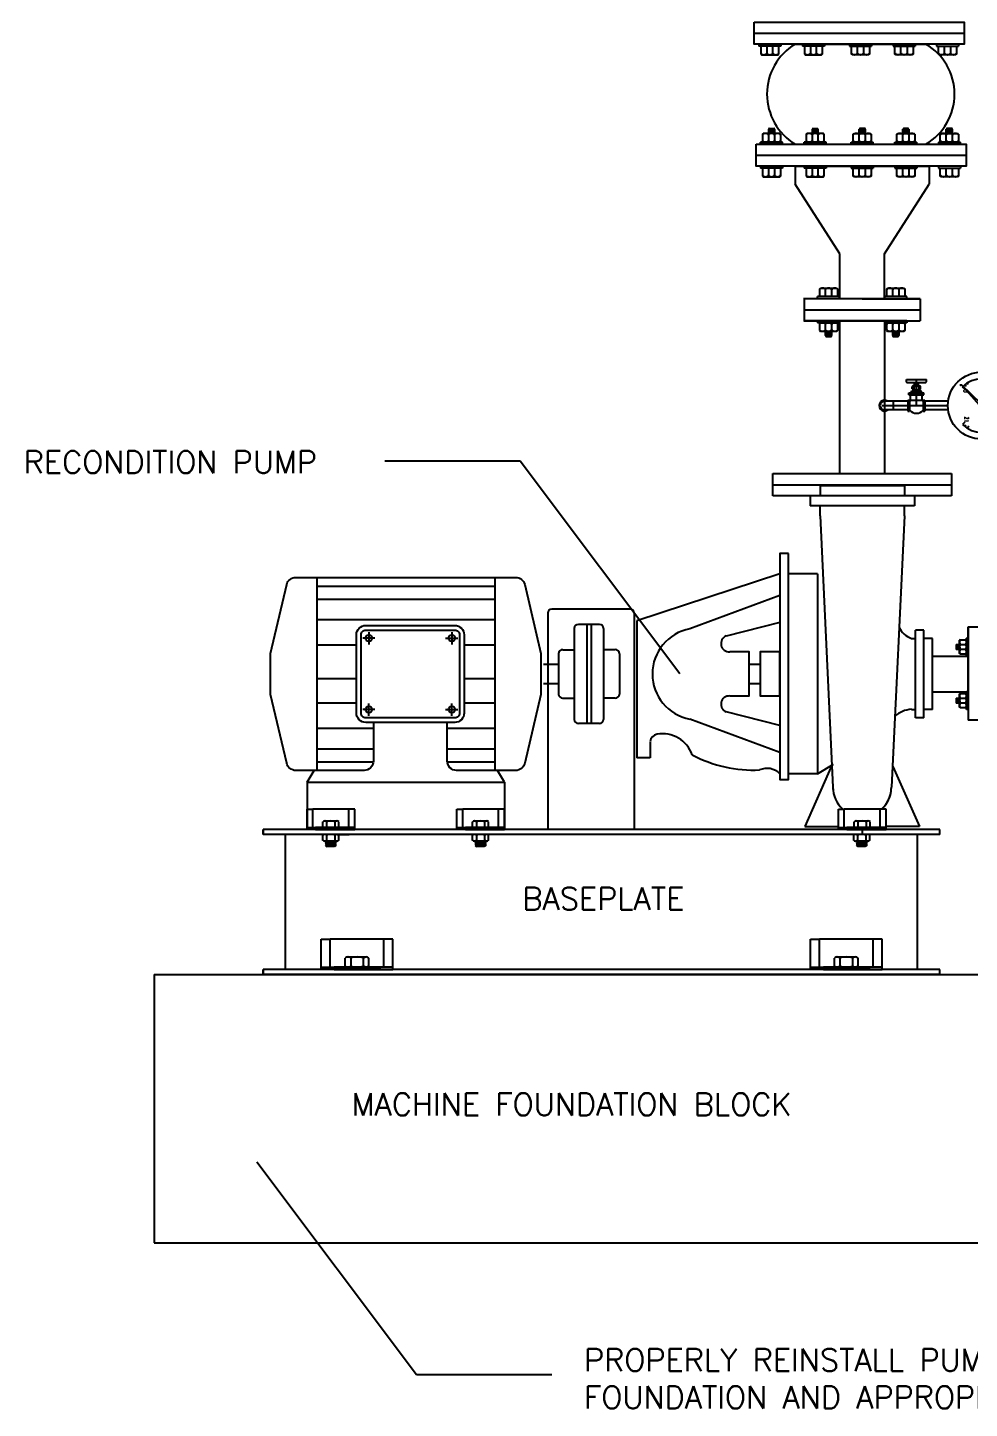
# Model space of a CAD drawing. Header units: inches. Extents: x 51172 to 63334, y -27893 to -10796.
# Drawn here: x 58318 to 59371, y -27863 to -26319 of the extents above; entities that cross this region are included whole.
import ezdxf
from ezdxf.enums import TextEntityAlignment as Align

# ---------------------------------------------------------------- set-up
doc = ezdxf.new("R2010")
doc.units = ezdxf.units.IN
doc.header["$MEASUREMENT"] = 0
doc.layers.add('M-HVAC-PIPE-TEXT', color=2, linetype='Continuous', lineweight=25)
doc.styles.add('RomanS', font='romans.shx', dxfattribs={"width": 0.8})
doc.styles.add('SIMS', font='simplex.shx')
doc.styles.get("Standard").update_dxf_attribs({"font": 'arial.ttf'})
doc.dimstyles.get("Standard").update_dxf_attribs({"dimtxt": 0.18, "dimasz": 0.18, "dimexe": 0.18, "dimexo": 0.0625, "dimgap": 0.09, "dimtad": 0, "dimtih": 1, "dimtoh": 1, "dimdec": 4, "dimzin": 0, "dimdsep": 46, "dimtxsty": 'Standard', "dimcen": 0.09, "dimadec": 0, "dimazin": 0, "dimtfac": 1, "dimtdec": 4, "dimtofl": 0, "dimtmove": 0, "dimatfit": 3, "dimfxl": 1, "dimtolj": 1, "dimtzin": 0, "dimarcsym": 0})

msp = doc.modelspace()

# ---------------------------------------------------------------- linework, layer by layer
at = {"color": 5, "linetype": 'Continuous'}
for p, q in [((59130.6, -26325.6), (59365.4, -26325.6)), ((59160.3, -26337.9), (59135.7, -26337.9)), ((59135.7, -26337.9), (59135.7, -26340.1)), ((59160.3, -26340.1), (59135.7, -26340.1)), ((59137.9, -26341), (59138.7, -26340.1)), ((59137.9, -26341), (59137.9, -26349)), ((59137.9, -26349), (59138.7, -26349.8)), ((59144.6, -26340.1), (59144.6, -26348.2)), ((59151.4, -26348.2), (59151.4, -26340.1)), ((59158.1, -26341), (59157.3, -26340.1)), ((59157.3, -26349.8), (59158.1, -26349)), ((59158.1, -26349), (59158.1, -26341)), ((59160.3, -26337.9), (59160.3, -26340.1)), ((59184.4, -26337.9), (59184.4, -26340.1)), ((59209, -26337.9), (59184.4, -26337.9)), ((59209, -26340.1), (59184.4, -26340.1)), ((59186.6, -26341), (59187.4, -26340.1)), ((59186.6, -26341), (59186.6, -26349)), ((59186.6, -26349), (59187.4, -26349.8)), ((59193.3, -26340.1), (59193.3, -26348.2)), ((59200, -26348.2), (59200, -26340.1)), ((59206.8, -26341), (59205.9, -26340.1)), ((59205.9, -26349.8), (59206.8, -26349)), ((59206.8, -26349), (59206.8, -26341)), ((59209, -26337.9), (59209, -26340.1)), ((59237, -26337.9), (59261.6, -26337.9)), ((59237, -26337.9), (59237, -26340.1)), ((59237, -26340.1), (59261.6, -26340.1)), ((59239.3, -26341), (59240.1, -26340.1)), ((59239.3, -26349), (59239.3, -26341)), ((59240.1, -26349.8), (59239.3, -26349)), ((59246, -26348.2), (59246, -26340.1)), ((59252.7, -26340.1), (59252.7, -26348.2)), ((59259.4, -26341), (59258.6, -26340.1)), ((59259.4, -26349), (59258.6, -26349.8)), ((59259.4, -26341), (59259.4, -26349)), ((59261.6, -26337.9), (59261.6, -26340.1)), ((59285.7, -26337.9), (59285.7, -26340.1)), ((59285.7, -26337.9), (59310.3, -26337.9)), ((59285.7, -26340.1), (59310.3, -26340.1)), ((59287.9, -26341), (59288.7, -26340.1)), ((59287.9, -26349), (59287.9, -26341)), ((59288.7, -26349.8), (59287.9, -26349)), ((59294.6, -26348.2), (59294.6, -26340.1)), ((59301.4, -26340.1), (59301.4, -26348.2)), ((59308.1, -26341), (59307.3, -26340.1)), ((59308.1, -26349), (59307.3, -26349.8)), ((59308.1, -26341), (59308.1, -26349)), ((59310.3, -26337.9), (59310.3, -26340.1)), ((59334.4, -26337.9), (59334.4, -26340.1)), ((59334.4, -26340.1), (59359, -26340.1)), ((59336.6, -26341), (59337.4, -26340.1)), ((59336.6, -26349), (59336.6, -26341)), ((59337.4, -26349.8), (59336.6, -26349)), ((59343.3, -26348.2), (59343.3, -26340.1)), ((59350, -26340.1), (59350, -26348.2)), ((59356.8, -26341), (59355.9, -26340.1)), ((59356.8, -26349), (59355.9, -26349.8)), ((59356.8, -26341), (59356.8, -26349)), ((59359, -26337.9), (59359, -26340.1)), ((59138.7, -26349.8), (59157.3, -26349.8)), ((59187.4, -26349.8), (59205.9, -26349.8)), ((59258.6, -26349.8), (59240.1, -26349.8)), ((59307.3, -26349.8), (59288.7, -26349.8)), ((59355.9, -26349.8), (59337.4, -26349.8)), ((59139.9, -26438.6), (59140.7, -26437.8)), ((59139.9, -26438.6), (59139.9, -26446.6)), ((59159.3, -26437.8), (59140.7, -26437.8)), ((59146.6, -26433), (59146.6, -26437.8)), ((59146.6, -26439.4), (59146.6, -26445.8)), ((59147.5, -26432.2), (59152.6, -26432.2)), ((59153.4, -26437.8), (59153.4, -26433)), ((59153.4, -26445.8), (59153.4, -26439.4)), ((59160.1, -26438.6), (59159.3, -26437.8)), ((59160.1, -26446.6), (59160.1, -26438.6)), ((59188.6, -26438.6), (59189.4, -26437.8)), ((59188.6, -26438.6), (59188.6, -26446.6)), ((59208, -26437.8), (59189.4, -26437.8)), ((59195.3, -26433), (59195.3, -26437.8)), ((59195.3, -26439.4), (59195.3, -26445.8)), ((59196.1, -26432.2), (59201.2, -26432.2)), ((59202, -26437.8), (59202, -26433)), ((59202, -26445.8), (59202, -26439.4)), ((59208.8, -26438.6), (59208, -26437.8)), ((59208.8, -26446.6), (59208.8, -26438.6)), ((59241.3, -26438.6), (59242.1, -26437.8)), ((59241.3, -26446.6), (59241.3, -26438.6)), ((59242.1, -26437.8), (59260.6, -26437.8)), ((59248, -26437.8), (59248, -26433)), ((59248, -26445.8), (59248, -26439.4)), ((59253.9, -26432.2), (59248.8, -26432.2)), ((59254.7, -26433), (59254.7, -26437.8)), ((59254.7, -26439.4), (59254.7, -26445.8)), ((59261.4, -26438.6), (59260.6, -26437.8)), ((59261.4, -26438.6), (59261.4, -26446.6)), ((59289.9, -26438.6), (59290.7, -26437.8)), ((59289.9, -26446.6), (59289.9, -26438.6)), ((59290.7, -26437.8), (59309.3, -26437.8)), ((59296.6, -26437.8), (59296.6, -26433)), ((59296.6, -26445.8), (59296.6, -26439.4)), ((59302.6, -26432.2), (59297.5, -26432.2)), ((59303.4, -26433), (59303.4, -26437.8)), ((59303.4, -26439.4), (59303.4, -26445.8)), ((59310.1, -26438.6), (59309.3, -26437.8)), ((59310.1, -26438.6), (59310.1, -26446.6)), ((59338.6, -26438.6), (59339.4, -26437.8)), ((59338.6, -26446.6), (59338.6, -26438.6)), ((59339.4, -26437.8), (59358, -26437.8)), ((59345.3, -26437.8), (59345.3, -26433)), ((59345.3, -26445.8), (59345.3, -26439.4)), ((59351.2, -26432.2), (59346.1, -26432.2)), ((59352, -26433), (59352, -26437.8)), ((59352, -26439.4), (59352, -26445.8)), ((59358.8, -26438.6), (59358, -26437.8)), ((59358.8, -26438.6), (59358.8, -26446.6)), ((59162.3, -26447.5), (59137.7, -26447.5)), ((59137.7, -26449.7), (59137.7, -26447.5)), ((59162.3, -26449.7), (59137.7, -26449.7)), ((59139.9, -26446.6), (59140.7, -26447.5)), ((59140.7, -26447.5), (59159.3, -26447.5)), ((59159.3, -26447.5), (59160.1, -26446.6)), ((59162.3, -26449.7), (59162.3, -26447.5)), ((59186.4, -26449.7), (59186.4, -26447.5)), ((59211, -26447.5), (59186.4, -26447.5)), ((59211, -26449.7), (59186.4, -26449.7)), ((59188.6, -26446.6), (59189.4, -26447.5)), ((59189.4, -26447.5), (59208, -26447.5)), ((59208, -26447.5), (59208.8, -26446.6)), ((59211, -26449.7), (59211, -26447.5)), ((59239, -26447.5), (59263.6, -26447.5)), ((59239, -26449.7), (59239, -26447.5)), ((59239, -26449.7), (59263.6, -26449.7)), ((59242.1, -26447.5), (59241.3, -26446.6)), ((59260.6, -26447.5), (59242.1, -26447.5)), ((59261.4, -26446.6), (59260.6, -26447.5)), ((59263.6, -26449.7), (59263.6, -26447.5)), ((59287.7, -26449.7), (59287.7, -26447.5)), ((59287.7, -26447.5), (59312.3, -26447.5)), ((59287.7, -26449.7), (59312.3, -26449.7)), ((59290.7, -26447.5), (59289.9, -26446.6)), ((59309.3, -26447.5), (59290.7, -26447.5)), ((59310.1, -26446.6), (59309.3, -26447.5)), ((59312.3, -26449.7), (59312.3, -26447.5)), ((59336.4, -26447.5), (59361, -26447.5)), ((59339.4, -26447.5), (59338.6, -26446.6)), ((59358, -26447.5), (59339.4, -26447.5)), ((59358.8, -26446.6), (59358, -26447.5)), ((59361, -26449.7), (59361, -26447.5)), ((59132.6, -26462), (59367.4, -26462)), ((59162.3, -26474.3), (59137.7, -26474.3)), ((59137.7, -26474.3), (59137.7, -26476.6)), ((59162.3, -26476.6), (59137.7, -26476.6)), ((59139.9, -26477.4), (59140.7, -26476.6)), ((59139.9, -26477.4), (59139.9, -26485.4)), ((59139.9, -26485.4), (59140.7, -26486.2)), ((59140.7, -26486.2), (59159.3, -26486.2)), ((59146.6, -26476.6), (59146.6, -26484.6)), ((59153.4, -26484.6), (59153.4, -26476.6)), ((59160.1, -26477.4), (59159.3, -26476.6)), ((59159.3, -26486.2), (59160.1, -26485.4)), ((59160.1, -26485.4), (59160.1, -26477.4)), ((59162.3, -26474.3), (59162.3, -26476.6)), ((59186.4, -26474.3), (59186.4, -26476.6)), ((59211, -26474.3), (59186.4, -26474.3)), ((59211, -26476.6), (59186.4, -26476.6)), ((59188.6, -26477.4), (59189.4, -26476.6)), ((59188.6, -26477.4), (59188.6, -26485.4)), ((59188.6, -26485.4), (59189.4, -26486.2)), ((59189.4, -26486.2), (59208, -26486.2)), ((59195.3, -26476.6), (59195.3, -26484.6)), ((59202, -26484.6), (59202, -26476.6)), ((59208.8, -26477.4), (59208, -26476.6)), ((59208, -26486.2), (59208.8, -26485.4)), ((59208.8, -26485.4), (59208.8, -26477.4)), ((59211, -26474.3), (59211, -26476.6)), ((59239, -26474.3), (59263.6, -26474.3)), ((59239, -26474.3), (59239, -26476.6)), ((59239, -26476.6), (59263.6, -26476.6)), ((59241.3, -26477.4), (59242.1, -26476.6)), ((59241.3, -26485.4), (59241.3, -26477.4)), ((59242.1, -26486.2), (59241.3, -26485.4)), ((59260.6, -26486.2), (59242.1, -26486.2)), ((59248, -26484.6), (59248, -26476.6)), ((59254.7, -26476.6), (59254.7, -26484.6)), ((59261.4, -26477.4), (59260.6, -26476.6)), ((59261.4, -26485.4), (59260.6, -26486.2)), ((59261.4, -26477.4), (59261.4, -26485.4)), ((59263.6, -26474.3), (59263.6, -26476.6)), ((59287.7, -26474.3), (59287.7, -26476.6)), ((59287.7, -26474.3), (59312.3, -26474.3)), ((59287.7, -26476.6), (59312.3, -26476.6)), ((59289.9, -26477.4), (59290.7, -26476.6)), ((59289.9, -26485.4), (59289.9, -26477.4)), ((59290.7, -26486.2), (59289.9, -26485.4)), ((59309.3, -26486.2), (59290.7, -26486.2)), ((59296.6, -26484.6), (59296.6, -26476.6)), ((59303.4, -26476.6), (59303.4, -26484.6)), ((59310.1, -26477.4), (59309.3, -26476.6)), ((59310.1, -26485.4), (59309.3, -26486.2)), ((59310.1, -26477.4), (59310.1, -26485.4)), ((59312.3, -26474.3), (59312.3, -26476.6)), ((59336.4, -26474.3), (59336.4, -26476.6)), ((59336.4, -26476.6), (59361, -26476.6)), ((59338.6, -26477.4), (59339.4, -26476.6)), ((59338.6, -26485.4), (59338.6, -26477.4)), ((59339.4, -26486.2), (59338.6, -26485.4)), ((59357.9, -26486.2), (59339.4, -26486.2)), ((59345.3, -26484.6), (59345.3, -26476.6)), ((59352, -26476.6), (59352, -26484.6)), ((59358.8, -26477.4), (59357.9, -26476.6)), ((59358.8, -26485.4), (59357.9, -26486.2)), ((59358.8, -26477.4), (59358.8, -26485.4)), ((59361, -26474.3), (59361, -26476.6)), ((59203.7, -26611.4), (59204.5, -26610.6)), ((59203.7, -26619.4), (59203.7, -26611.4)), ((59204.5, -26610.6), (59223, -26610.6)), ((59223, -26610.6), (59223.8, -26611.4)), ((59223.8, -26611.4), (59223.8, -26619.4)), ((59278.7, -26611.4), (59279.5, -26610.6)), ((59278.7, -26619.4), (59278.7, -26611.4)), ((59279.5, -26610.6), (59298, -26610.6)), ((59298, -26610.6), (59298.8, -26611.4)), ((59298.8, -26611.4), (59298.8, -26619.4)), ((59210.4, -26622.5), (59185.8, -26622.5)), ((59226, -26620.2), (59201.4, -26620.2)), ((59201.4, -26622.5), (59201.4, -26620.2)), ((59203.7, -26619.4), (59204.5, -26620.2)), ((59210.4, -26620.2), (59210.4, -26612.2)), ((59217.1, -26612.2), (59217.1, -26620.2)), ((59223.8, -26619.4), (59223, -26620.2)), ((59226, -26622.5), (59226, -26620.2)), ((59259.1, -26622.5), (59234.5, -26622.5)), ((59301, -26620.2), (59276.4, -26620.2)), ((59276.4, -26622.5), (59276.4, -26620.2)), ((59278.7, -26619.4), (59279.5, -26620.2)), ((59285.4, -26620.2), (59285.4, -26612.2)), ((59292.1, -26612.2), (59292.1, -26620.2)), ((59298.8, -26619.4), (59298, -26620.2)), ((59301, -26622.5), (59301, -26620.2)), ((59186.2, -26634.8), (59316.2, -26634.8)), ((59210.4, -26647.1), (59185.8, -26647.1)), ((59201.4, -26647.1), (59201.4, -26649.3)), ((59226, -26649.3), (59201.4, -26649.3)), ((59203.7, -26650.1), (59204.5, -26649.3)), ((59203.7, -26658.2), (59203.7, -26650.1)), ((59204.5, -26649.3), (59223, -26649.3)), ((59210.4, -26657.4), (59210.4, -26651)), ((59217.1, -26651), (59217.1, -26657.4)), ((59223, -26649.3), (59223.8, -26650.1)), ((59223.8, -26650.1), (59223.8, -26658.2)), ((59226, -26647.1), (59226, -26649.3)), ((59259.1, -26647.1), (59234.5, -26647.1)), ((59276.4, -26647.1), (59276.4, -26649.3)), ((59301, -26649.3), (59276.4, -26649.3)), ((59278.7, -26650.1), (59279.5, -26649.3)), ((59278.7, -26658.2), (59278.7, -26650.1)), ((59279.5, -26649.3), (59298, -26649.3)), ((59285.4, -26657.4), (59285.4, -26651)), ((59292.1, -26651), (59292.1, -26657.4)), ((59298, -26649.3), (59298.8, -26650.1)), ((59298.8, -26650.1), (59298.8, -26658.2)), ((59301, -26647.1), (59301, -26649.3)), ((59203.7, -26658.2), (59204.5, -26659)), ((59223, -26659), (59204.5, -26659)), ((59210.4, -26663.8), (59210.4, -26659)), ((59211.2, -26664.6), (59216.3, -26664.6)), ((59217.1, -26659), (59217.1, -26663.8)), ((59223.8, -26658.2), (59223, -26659)), ((59278.7, -26658.2), (59279.5, -26659)), ((59298, -26659), (59279.5, -26659)), ((59285.4, -26663.8), (59285.4, -26659)), ((59286.2, -26664.6), (59291.3, -26664.6)), ((59292.1, -26659), (59292.1, -26663.8)), ((59298.8, -26658.2), (59298, -26659))]:
    msp.add_line(p, q, dxfattribs=at)
at = {"color": 5}
for p, q in [((59174.4, -26337.9), (59324.2, -26337.9)), ((59322.3, -26337.9), (59176.4, -26337.9)), ((59249.3, -26337.9), (59249.3, -26337.9)), ((59336.4, -26447.5), (59336.4, -26449.7)), ((59176.4, -26474.3), (59326.2, -26474.3)), ((59176.4, -26474.3), (59176.4, -26494.3)), ((59251.3, -26474.3), (59251.3, -26474.3)), ((59326.2, -26474.3), (59326.2, -26494.3)), ((59226.2, -26572.5), (59176.4, -26494.3)), ((59276.2, -26572.5), (59326.2, -26494.3)), ((59226.2, -26622.5), (59226.2, -26572.5)), ((59276.2, -26622.5), (59276.2, -26572.5)), ((59251.2, -26622.5), (59186.2, -26622.5)), ((59234.5, -26622.5), (59210.4, -26622.5)), ((59251.2, -26622.5), (59316.2, -26622.5)), ((59316.2, -26622.5), (59316.2, -26647.1)), ((59301.2, -26647.1), (59201.2, -26647.1)), ((59226.4, -26697.1), (59226.4, -26648.2)), ((59276.4, -26697.1), (59276.4, -26648.2)), ((59226.4, -26818), (59226.4, -26697.1)), ((59276.4, -26818), (59276.4, -26697.1)), ((59300.7, -26712.7), (59323, -26712.7)), ((59300.7, -26715.6), (59300.7, -26712.7)), ((59301.2, -26716.1), (59322.5, -26716.1)), ((59309.7, -26720.3), (59309.7, -26716.1)), ((59311.9, -26742), (59311.9, -26712.7)), ((59314.2, -26720.3), (59314.2, -26716.1)), ((59323, -26715.6), (59323, -26712.7)), ((59362, -26718.5), (59382.2, -26741)), ((59362, -26718.5), (59383.7, -26739.6)), ((59367.8, -26720.8), (59366, -26718.7)), ((59369.9, -26718.4), (59368.8, -26716.7)), ((59303.5, -26727.6), (59320.2, -26727.6)), ((59303.5, -26730.1), (59303.5, -26727.6)), ((59303.5, -26730.1), (59320.2, -26730.1)), ((59305.4, -26736), (59305.4, -26730.1)), ((59306.2, -26726.1), (59306.7, -26725.6)), ((59306.2, -26727.6), (59306.2, -26726.1)), ((59306.7, -26725.6), (59317, -26725.6)), ((59307.2, -26723.3), (59307.2, -26720.9)), ((59308.5, -26725.6), (59308.5, -26727.6)), ((59309.1, -26720.3), (59314.5, -26720.3)), ((59309.1, -26720.3), (59309.1, -26723.9)), ((59309.1, -26723.9), (59314.5, -26723.9)), ((59309.7, -26724.1), (59309.7, -26723.9)), ((59309.7, -26724.1), (59314.2, -26724.1)), ((59314.2, -26724.1), (59314.2, -26723.9)), ((59314.6, -26720.3), (59314.6, -26723.9)), ((59314.9, -26725.6), (59314.9, -26727.6)), ((59316.5, -26722.8), (59316.5, -26721.4)), ((59317.4, -26726.1), (59317, -26725.6)), ((59317.4, -26727.6), (59317.4, -26726.1)), ((59318.3, -26735.9), (59318.3, -26730.2)), ((59320.2, -26730.1), (59320.2, -26727.6)), ((59365.9, -26723.4), (59363.5, -26720.9)), ((59273.6, -26742), (59347.1, -26742)), ((59302.1, -26737.2), (59276.2, -26737.2)), ((59302.1, -26746.9), (59276.2, -26746.9)), ((59286, -26737.2), (59286, -26746.9)), ((59302.1, -26735.9), (59302.1, -26748.2)), ((59302.1, -26735.9), (59304.3, -26735.9)), ((59302.1, -26748.2), (59304.3, -26748.2)), ((59304.3, -26735.9), (59304.3, -26748.2)), ((59305.4, -26735.9), (59318.3, -26735.9)), ((59319.4, -26735.9), (59319.4, -26748.2)), ((59319.4, -26735.9), (59321.2, -26735.9)), ((59319.4, -26748.2), (59321.2, -26748.2)), ((59321.2, -26735.9), (59321.2, -26748.2)), ((59347.5, -26737.2), (59321.2, -26737.2)), ((59347.5, -26746.9), (59321.2, -26746.9)), ((59365.9, -26760.7), (59363.5, -26763.2)), ((59367.3, -26763.8), (59366, -26765.4)), ((59370.3, -26765.1), (59368.9, -26767.4)), ((59151.2, -26843), (59151.2, -26818)), ((59151.2, -26818), (59251.2, -26818)), ((59251.2, -26818), (59351.2, -26818)), ((59351.2, -26818), (59351.2, -26843)), ((59151.2, -26830.5), (59351.2, -26830.5)), ((59251.2, -26843), (59151.2, -26843)), ((59309.6, -26843), (59192.9, -26843)), ((59192.9, -26843), (59192.9, -26854.2)), ((59309.6, -26843), (59192.9, -26843)), ((59298.4, -26831.8), (59204.1, -26831.8)), ((59204.1, -26831.8), (59204.1, -26843)), ((59351.2, -26843), (59251.2, -26843)), ((59298.4, -26831.8), (59298.4, -26843)), ((59309.6, -26843), (59309.6, -26854.2)), ((59309.6, -26854.2), (59192.9, -26854.2)), ((59204.1, -26865.4), (59204.1, -26854.2)), ((59298.4, -26865.4), (59298.4, -26854.2)), ((59204.1, -26865.4), (59218.6, -27168.6)), ((59298.4, -26865.4), (59283.9, -27168.6)), ((58641.5, -26934), (58641.5, -27149.9)), ((58840.4, -26934), (58840.4, -27149.9)), ((59159.1, -26930.2), (58999.4, -26982.7)), ((59201.1, -26930.2), (59169, -26930.2)), ((59201.1, -26930.2), (59201.1, -27153.7)), ((58641.5, -26943.9), (58840.4, -26943.9)), ((58641.5, -26958.4), (58840.4, -26958.4)), ((59159.1, -26954.2), (59058.4, -26991.5)), ((58641.5, -26981.3), (58840.4, -26981.3)), ((58899.6, -26974.1), (58899.6, -27215.7)), ((58899.6, -26974.1), (58899.6, -27215.7)), ((58991.6, -26969.5), (58904.2, -26969.5)), ((58996.2, -26974.1), (58996.2, -27215.7)), ((58996.2, -26974.1), (58996.2, -27215.7)), ((58699.7, -26995.3), (58699.7, -27009)), ((58792.4, -26995.3), (58792.4, -27009)), ((58929.4, -26991.2), (58929.4, -27092.8)), ((58957.6, -26986.6), (58933.9, -26986.6)), ((58943.3, -26986.6), (58943.3, -27097.4)), ((58948.2, -26986.6), (58948.2, -27097.4)), ((58962.2, -26991.2), (58962.2, -27092.8)), ((58999.4, -26982.7), (58999.4, -27135.7)), ((59159.1, -26984.4), (59099.3, -26999.6)), ((59310.9, -27091), (59310.9, -26993)), ((59320.3, -26993), (59310.9, -26993)), ((59320.3, -27091), (59320.3, -26993)), ((59369.7, -27009.2), (59369.7, -26989.5)), ((59389.4, -26989.8), (59369.7, -26989.8)), ((59369.7, -26989.8), (59369.7, -27093.8)), ((58641.5, -27009.6), (58685.8, -27009.6)), ((58706.5, -27002.1), (58692.8, -27002.1)), ((58785.5, -27002.1), (58799.2, -27002.1)), ((58806.2, -27009.6), (58840.4, -27009.6)), ((59306.2, -27002.4), (59310.9, -27002.4)), ((59329.7, -27002.4), (59320.3, -27002.4)), ((59329.7, -27081.6), (59329.7, -27002.4)), ((59356.3, -27009.1), (59360.2, -27009.1)), ((59356.3, -27009.1), (59356.3, -27014.5)), ((59360.8, -27003.8), (59360.2, -27004.4)), ((59360.2, -27019.2), (59360.2, -27004.4)), ((59360.8, -27003.8), (59367.3, -27003.8)), ((59361.5, -27009.1), (59366.6, -27009.1)), ((59367.3, -27003.8), (59367.9, -27004.4)), ((59367.9, -27021.7), (59367.9, -27002)), ((59369.7, -27002), (59367.9, -27002)), ((59367.9, -27004.4), (59367.9, -27019.2)), ((59369.7, -27081.8), (59369.7, -27001.8)), ((58911.7, -27019.4), (58911.7, -27064.5)), ((58916.3, -27014.9), (58929.4, -27014.9)), ((58975.2, -27014.9), (58962.2, -27014.9)), ((58979.8, -27019.4), (58979.8, -27064.5)), ((59329.7, -27022), (59368.8, -27022)), ((59360.2, -27014.5), (59356.3, -27014.5)), ((59360.8, -27019.9), (59360.2, -27019.2)), ((59367.3, -27019.9), (59360.8, -27019.9)), ((59366.6, -27014.5), (59361.5, -27014.5)), ((59367.9, -27019.2), (59367.3, -27019.9)), ((59369.7, -27021.7), (59367.9, -27021.7)), ((59369.7, -27048.1), (59369.7, -27028.4)), ((58894.9, -27031.1), (58911.7, -27031.1)), ((59125, -27031.1), (59137.3, -27031.1)), ((58641.5, -27047), (58685.8, -27047)), ((58806.2, -27047), (58840.4, -27047)), ((58894.9, -27052.8), (58911.7, -27052.8)), ((59125, -27052.8), (59137.3, -27052.8)), ((58641.5, -27074.3), (58685.8, -27074.3)), ((58806.2, -27074.3), (58840.4, -27074.3)), ((58916.3, -27069.1), (58929.4, -27069.1)), ((58975.2, -27069.1), (58962.2, -27069.1)), ((59329.7, -27062), (59368.8, -27062)), ((59356.3, -27069.1), (59360.2, -27069.1)), ((59356.3, -27069.1), (59356.3, -27074.5)), ((59360.2, -27074.5), (59356.3, -27074.5)), ((59360.8, -27063.8), (59360.2, -27064.4)), ((59360.2, -27079.2), (59360.2, -27064.4)), ((59360.8, -27063.8), (59367.3, -27063.8)), ((59361.5, -27069.1), (59366.6, -27069.1)), ((59366.6, -27074.5), (59361.5, -27074.5)), ((59367.3, -27063.8), (59367.9, -27064.4)), ((59367.9, -27081.7), (59367.9, -27062)), ((59369.7, -27062), (59367.9, -27062)), ((59367.9, -27064.4), (59367.9, -27079.2)), ((58706.5, -27081.8), (58692.8, -27081.8)), ((58699.7, -27088.7), (58699.7, -27074.9)), ((58785.5, -27081.8), (58799.2, -27081.8)), ((58792.4, -27088.7), (58792.4, -27074.9)), ((59159.1, -27099.6), (59099.3, -27084.4)), ((59306.2, -27081.6), (59310.9, -27081.6)), ((59329.7, -27081.6), (59320.3, -27081.6)), ((59360.8, -27079.9), (59360.2, -27079.2)), ((59367.3, -27079.9), (59360.8, -27079.9)), ((59367.9, -27079.2), (59367.3, -27079.9)), ((59369.7, -27081.7), (59367.9, -27081.7)), ((58641.5, -27102.7), (58704.7, -27102.7)), ((58787.4, -27102.7), (58840.4, -27102.7)), ((58957.6, -27097.4), (58933.9, -27097.4)), ((59159.1, -27129.7), (59058.4, -27092.5)), ((59320.3, -27091), (59310.9, -27091)), ((59389.4, -27093.8), (59369.7, -27093.8)), ((59014.3, -27117.7), (59014.3, -27135.7)), ((58641.5, -27125.6), (58704.7, -27125.6)), ((58787.4, -27125.6), (58840.4, -27125.6)), ((59014.3, -27135.7), (58999.4, -27135.7)), ((58630.6, -27162.8), (58638.4, -27149.9)), ((58641.5, -27140.1), (58704.6, -27140.1)), ((58787.4, -27140.1), (58840.4, -27140.1)), ((58851.3, -27162.8), (58843.5, -27149.9)), ((59217.4, -27143.8), (59187.1, -27212.5)), ((59201.1, -27153.7), (59219, -27142.8)), ((59285.5, -27145.5), (59315.4, -27212.5)), ((59285.5, -27145.5), (59315.4, -27212.5)), ((58630.6, -27162.8), (58851.3, -27162.8)), ((58630.6, -27162.8), (58630.6, -27215.7)), ((58630.6, -27162.8), (58630.6, -27215.7)), ((58851.3, -27162.8), (58851.3, -27215.7)), ((58851.3, -27162.8), (58851.3, -27215.7)), ((59201.1, -27153.7), (59169, -27153.7)), ((58630.6, -27215.7), (58630.6, -27193)), ((58630.6, -27193), (58637.2, -27193)), ((58637.2, -27213.8), (58637.2, -27193)), ((58677.2, -27193), (58637.2, -27193)), ((58677.2, -27213.8), (58677.2, -27193)), ((58683.9, -27193), (58677.2, -27193)), ((58683.9, -27215.7), (58683.9, -27193)), ((58798, -27215.7), (58798, -27193)), ((58798, -27193), (58804.6, -27193)), ((58804.6, -27213.8), (58804.6, -27193)), ((58844.6, -27193), (58804.6, -27193)), ((58844.6, -27213.8), (58844.6, -27193)), ((58851.3, -27193), (58844.6, -27193)), ((58851.3, -27215.7), (58851.3, -27193)), ((59224.6, -27215.7), (59224.6, -27193)), ((59224.6, -27193), (59231.2, -27193)), ((59231.2, -27213.8), (59231.2, -27193)), ((59271.2, -27193), (59231.2, -27193)), ((59271.2, -27213.8), (59271.2, -27193)), ((59277.9, -27193), (59271.2, -27193)), ((59277.9, -27215.7), (59277.9, -27193)), ((58648.3, -27213), (58648.3, -27207.2)), ((58650.3, -27206.3), (58664, -27206.3)), ((58652.5, -27207.2), (58652.5, -27213)), ((58662, -27213), (58662, -27207.2)), ((58666.1, -27213), (58666.1, -27207.2)), ((58815.7, -27213), (58815.7, -27207.2)), ((58817.7, -27206.3), (58831.4, -27206.3)), ((58819.9, -27207.2), (58819.9, -27213)), ((58829.4, -27213), (58829.4, -27207.2)), ((58833.5, -27213), (58833.5, -27207.2)), ((59187.1, -27212.5), (59224.1, -27212.5)), ((59224.6, -27212.5), (59224.1, -27212.5)), ((59242.4, -27213), (59242.4, -27207.2)), ((59244.3, -27206.3), (59258.1, -27206.3)), ((59246.5, -27207.2), (59246.5, -27213)), ((59256, -27213), (59256, -27207.2)), ((59260.1, -27213), (59260.1, -27207.2)), ((59278.4, -27212.5), (59277.9, -27212.5)), ((59315.4, -27212.5), (59278.4, -27212.5)), ((59315.4, -27212.5), (59278.4, -27212.5)), ((58581.4, -27215.7), (58581.4, -27221.3)), ((59338.1, -27215.7), (58581.4, -27215.7)), ((58581.4, -27221.3), (58581.4, -27215.7)), ((58581.4, -27221.3), (58581.4, -27215.7)), ((59338.1, -27221.3), (58581.4, -27221.3)), ((58606.4, -27372.5), (58606.4, -27221.3)), ((58674.2, -27215.7), (58640.2, -27215.7)), ((58648.3, -27228), (58648.3, -27222.2)), ((58664, -27228.9), (58650.4, -27228.9)), ((58651.2, -27229.6), (58652.1, -27228.9)), ((58652, -27228.9), (58652.1, -27228.9)), ((58652.1, -27228.9), (58654, -27228.9)), ((58652.5, -27222.2), (58652.5, -27228)), ((58662, -27228), (58662, -27222.2)), ((58663.3, -27229.2), (58662.8, -27228.9)), ((58663.9, -27221.3), (58677.6, -27221.3)), ((58666.1, -27228), (58666.1, -27222.2)), ((58841.6, -27215.7), (58807.6, -27215.7)), ((58815.7, -27228), (58815.7, -27222.2)), ((58831.4, -27228.9), (58817.8, -27228.9)), ((58818.6, -27229.6), (58819.5, -27228.9)), ((58819.4, -27228.9), (58819.5, -27228.9)), ((58819.5, -27228.9), (58821.4, -27228.9)), ((58819.9, -27222.2), (58819.9, -27228)), ((58829.4, -27228), (58829.4, -27222.2)), ((58830.7, -27229.2), (58830.2, -27228.9)), ((58833.5, -27228), (58833.5, -27222.2)), ((59268.2, -27215.7), (59234.2, -27215.7)), ((59241.9, -27228), (59241.9, -27222.2)), ((59257.6, -27228.9), (59243.9, -27228.9)), ((59244.7, -27229.6), (59245.6, -27228.9)), ((59245.5, -27228.9), (59245.6, -27228.9)), ((59245.6, -27228.9), (59247.5, -27228.9)), ((59246, -27222.2), (59246, -27228)), ((59251.2, -27213.8), (59251.2, -27221.3)), ((59255.5, -27228), (59255.5, -27222.2)), ((59256.8, -27229.2), (59256.3, -27228.9)), ((59259.6, -27228), (59259.6, -27222.2)), ((59313.1, -27372.5), (59313.1, -27221.3)), ((59338.1, -27221.3), (59338.1, -27215.7)), ((59338.1, -27221.3), (59338.1, -27215.7)), ((58651.2, -27229.6), (58652.1, -27230.3)), ((58651.2, -27231), (58652.1, -27230.3)), ((58651.2, -27231), (58652.1, -27231.7)), ((58651.2, -27232.4), (58652.1, -27231.7)), ((58651.2, -27232.4), (58652.1, -27233.1)), ((58651.2, -27233.8), (58652.1, -27233.1)), ((58651.2, -27233.8), (58652.9, -27235)), ((58662.6, -27233.8), (58651.3, -27233.8)), ((58651.5, -27233.5), (58652.1, -27233.1)), ((58652.1, -27230.3), (58662.4, -27229.9)), ((58652.1, -27231.7), (58662.4, -27231.3)), ((58652.1, -27233.1), (58662.4, -27232.7)), ((58661.1, -27235), (58652.9, -27235)), ((58663.3, -27233.4), (58661.1, -27235)), ((58663.3, -27229.2), (58662.4, -27229.9)), ((58663.3, -27230.6), (58662.4, -27229.9)), ((58663.3, -27230.6), (58662.4, -27231.3)), ((58663.3, -27232), (58662.4, -27231.3)), ((58663.3, -27232), (58662.4, -27232.7)), ((58663.3, -27233.4), (58662.4, -27232.7)), ((58818.6, -27229.6), (58819.5, -27230.3)), ((58818.6, -27231), (58819.5, -27230.3)), ((58818.6, -27231), (58819.5, -27231.7)), ((58818.6, -27232.4), (58819.5, -27231.7)), ((58818.6, -27232.4), (58819.5, -27233.1)), ((58818.6, -27233.8), (58819.5, -27233.1)), ((58818.6, -27233.8), (58820.3, -27235)), ((58830, -27233.8), (58818.7, -27233.8)), ((58818.9, -27233.5), (58819.5, -27233.1)), ((58819.5, -27230.3), (58829.8, -27229.9)), ((58819.5, -27231.7), (58829.8, -27231.3)), ((58819.5, -27233.1), (58829.8, -27232.7)), ((58828.5, -27235), (58820.3, -27235)), ((58830.7, -27233.4), (58828.5, -27235)), ((58830.7, -27229.2), (58829.8, -27229.9)), ((58830.7, -27230.6), (58829.8, -27229.9)), ((58830.7, -27230.6), (58829.8, -27231.3)), ((58830.7, -27232), (58829.8, -27231.3)), ((58830.7, -27232), (58829.8, -27232.7)), ((58830.7, -27233.4), (58829.8, -27232.7)), ((59244.7, -27229.6), (59245.6, -27230.3)), ((59244.7, -27231), (59245.6, -27230.3)), ((59244.7, -27231), (59245.6, -27231.7)), ((59244.7, -27232.4), (59245.6, -27231.7)), ((59244.7, -27232.4), (59245.6, -27233.1)), ((59244.7, -27233.8), (59245.6, -27233.1)), ((59244.7, -27233.8), (59246.4, -27235)), ((59256.1, -27233.8), (59244.8, -27233.8)), ((59245, -27233.5), (59245.6, -27233.1)), ((59245.6, -27230.3), (59255.9, -27229.9)), ((59245.6, -27231.7), (59255.9, -27231.3)), ((59245.6, -27233.1), (59255.9, -27232.7)), ((59254.6, -27235), (59246.4, -27235)), ((59256.8, -27233.4), (59254.6, -27235)), ((59256.8, -27229.2), (59255.9, -27229.9)), ((59256.8, -27230.6), (59255.9, -27229.9)), ((59256.8, -27230.6), (59255.9, -27231.3)), ((59256.8, -27232), (59255.9, -27231.3)), ((59256.8, -27232), (59255.9, -27232.7)), ((59256.8, -27233.4), (59255.9, -27232.7)), ((58646.5, -27372.5), (58646.5, -27338.4)), ((58646.5, -27338.4), (58656.5, -27338.4)), ((58656.5, -27369.7), (58656.5, -27338.4)), ((58716.5, -27338.4), (58656.5, -27338.4)), ((58716.5, -27369.7), (58716.5, -27338.4)), ((58726.5, -27338.4), (58716.5, -27338.4)), ((58726.5, -27372.5), (58726.5, -27338.4)), ((59193.5, -27372.5), (59193.5, -27338.4)), ((59193.5, -27338.4), (59203.5, -27338.4)), ((59203.5, -27369.7), (59203.5, -27338.4)), ((59263.5, -27338.4), (59203.5, -27338.4)), ((59263.5, -27369.7), (59263.5, -27338.4)), ((59273.5, -27338.4), (59263.5, -27338.4)), ((59273.5, -27372.5), (59273.5, -27338.4)), ((58673.2, -27368.4), (58673.2, -27359.7)), ((58676.1, -27358.4), (58696.7, -27358.4)), ((58679.4, -27359.7), (58679.4, -27368.4)), ((58693.6, -27368.4), (58693.6, -27359.7)), ((58699.8, -27368.4), (58699.8, -27359.7)), ((59220.1, -27368.4), (59220.1, -27359.7)), ((59223.1, -27358.4), (59243.7, -27358.4)), ((59226.4, -27359.7), (59226.4, -27368.4)), ((59240.6, -27368.4), (59240.6, -27359.7)), ((59246.8, -27368.4), (59246.8, -27359.7)), ((58459.8, -27378.1), (59459.8, -27378.1)), ((58459.8, -27378.1), (58459.8, -27678.1)), ((58581.4, -27372.5), (58581.4, -27378.1)), ((59338.1, -27372.5), (58581.4, -27372.5)), ((58581.4, -27378.1), (58581.4, -27372.5)), ((59338.1, -27378.1), (58581.4, -27378.1)), ((59338.1, -27378.1), (59338.1, -27372.5)), ((58459.8, -27678.1), (59459.8, -27678.1))]:
    msp.add_line(p, q, dxfattribs=at)
at = {"color": 5, "linetype": 'Continuous'}
for points in [[(59130.6, -26313.3), (59365.4, -26313.3), (59365.4, -26337.9), (59130.6, -26337.9)], [(59132.6, -26449.7), (59367.4, -26449.7), (59367.4, -26474.3), (59132.6, -26474.3)]]:
    msp.add_lwpolyline(points, close=True, dxfattribs=at)
msp.add_lwpolyline([(59316.2, -26622.5), (59186.2, -26622.5), (59186.2, -26647.1), (59316.2, -26647.1)], dxfattribs=at)
at = {"color": 5}
for points in [[(59169, -26907.4), (59159.1, -26907.4), (59159.1, -27159.9), (59169, -27159.9)], [(59159.1, -27017.3), (59137.3, -27017.3), (59137.3, -27066.6), (59159.1, -27066.6)], [(58674.2, -27213.8), (58674.2, -27215.7), (58630.6, -27215.7), (58630.6, -27213.8)], [(58640.2, -27213.8), (58640.2, -27215.7), (58683.9, -27215.7), (58683.9, -27213.8)], [(58841.6, -27213.8), (58841.6, -27215.7), (58798, -27215.7), (58798, -27213.8)], [(58807.6, -27213.8), (58807.6, -27215.7), (58851.3, -27215.7), (58851.3, -27213.8)], [(59268.2, -27213.8), (59268.2, -27215.7), (59224.6, -27215.7), (59224.6, -27213.8)], [(59234.2, -27213.8), (59234.2, -27215.7), (59277.9, -27215.7), (59277.9, -27213.8)], [(58712, -27369.7), (58712, -27372.5), (58646.5, -27372.5), (58646.5, -27369.7)], [(58661, -27369.7), (58661, -27372.5), (58726.5, -27372.5), (58726.5, -27369.7)], [(59259, -27369.7), (59259, -27372.5), (59193.5, -27372.5), (59193.5, -27369.7)], [(59208, -27369.7), (59208, -27372.5), (59273.5, -27372.5), (59273.5, -27369.7)]]:
    msp.add_lwpolyline(points, close=True, dxfattribs=at)
for points in [[(58589.9, -27019), (58607.9, -26942, -0.348273), (58618, -26934), (58863.8, -26934, -0.348273), (58873.9, -26942), (58892, -27019)], [(58704.7, -27096.2), (58704.7, -27139.5, -0.414214), (58694.3, -27149.9), (58618, -27149.9, -0.348273), (58607.9, -27141.9), (58589.9, -27064.9)], [(58892, -27064.9), (58873.9, -27141.9, -0.348273), (58863.8, -27149.9), (58797.7, -27149.9, -0.414214), (58787.4, -27139.5), (58787.4, -27096.2)]]:
    msp.add_lwpolyline(points, format="xyb", dxfattribs=at)
for points in [[(58696.2, -26987.8), (58795.8, -26987.8, -0.414214), (58806.2, -26998.1), (58806.2, -27085.8, -0.414214), (58795.8, -27096.2), (58696.2, -27096.2, -0.414214), (58685.8, -27085.8), (58685.8, -26998.1, -0.414214)], [(58696.2, -26993), (58795.8, -26993, -0.414214), (58801, -26998.1), (58801, -27085.8, -0.414214), (58795.8, -27091), (58696.2, -27091, -0.414214), (58691, -27085.8), (58691, -26998.1, -0.414214)]]:
    msp.add_lwpolyline(points, format="xyb", close=True, dxfattribs=at)
for points in [[(58589.9, -27064.9), (58589.9, -27019)], [(58892, -27019), (58892, -27064.9)], [(59103.2, -27066.6), (59103.2, -27066.6), (59125, -27066.6), (59125, -27017.3), (59103.2, -27017.3)]]:
    msp.add_lwpolyline(points, dxfattribs=at)
for centre, radius in [((59384.6, -26742), 37.5), ((59361.5, -26719), 0.347), ((58699.7, -27002.1), 3.61), ((58792.4, -27002.1), 3.61), ((58699.7, -27081.8), 3.61), ((58792.4, -27081.8), 3.61)]:
    msp.add_circle(centre, radius, dxfattribs=at)
at = {"color": 5, "linetype": 'Continuous'}
for centre, radius, start, end in [((59141.3, -26345.4), 4.35, 219.3849, 320.6151), ((59148, -26345.4), 4.35, 219.3849, 320.6151), ((59154.7, -26345.4), 4.35, 219.3849, 320.6151), ((59190, -26345.4), 4.35, 219.3849, 320.6151), ((59196.7, -26345.4), 4.35, 219.3849, 320.6151), ((59203.4, -26345.4), 4.35, 219.3849, 320.6151), ((59242.6, -26345.4), 4.35, 219.3849, 320.6151), ((59249.3, -26345.4), 4.35, 219.3849, 320.6151), ((59256.1, -26345.4), 4.35, 219.3849, 320.6151), ((59291.3, -26345.4), 4.35, 219.3849, 320.6151), ((59298, -26345.4), 4.35, 219.3849, 320.6151), ((59304.7, -26345.4), 4.35, 219.3849, 320.6151), ((59340, -26345.4), 4.35, 219.3849, 320.6151), ((59346.7, -26345.4), 4.35, 219.3849, 320.6151), ((59353.4, -26345.4), 4.35, 219.3849, 320.6151), ((59143.3, -26442.1), 4.35, 39.3849, 140.6151), ((59147.5, -26433), 0.807, 90, 180), ((59147.2, -26450), 16.8, 68.4824, 91.8593), ((59150, -26442.1), 4.35, 39.3849, 140.6151), ((59147.2, -26450), 16, 67.3413, 91.8593), ((59147.2, -26450), 15.2, 66.0681, 91.8593), ((59147.2, -26450), 14.4, 64.6374, 91.8593), ((59147.2, -26450), 13.6, 64.3619, 91.8593), ((59147.2, -26450), 12.8, 73.4025, 91.8593), ((59147.2, -26450), 17.6, 69.5115, 91.0383), ((59152.6, -26433), 0.807, 0, 90), ((59156.7, -26442.1), 4.35, 39.3849, 140.6151), ((59192, -26442.1), 4.35, 39.3849, 140.6151), ((59196.1, -26433), 0.807, 90, 180), ((59195.9, -26450), 16.8, 68.4824, 91.8593), ((59195.9, -26450), 16, 67.3413, 91.8593), ((59198.7, -26442.1), 4.35, 39.3849, 140.6151), ((59195.9, -26450), 15.2, 66.0681, 91.8593), ((59195.9, -26450), 14.4, 64.6374, 91.8593), ((59195.9, -26450), 13.6, 64.3619, 91.8593), ((59195.9, -26450), 12.8, 73.4025, 91.8593), ((59195.9, -26450), 17.6, 69.5115, 91.0383), ((59201.2, -26433), 0.807, 0, 90), ((59205.4, -26442.1), 4.35, 39.3849, 140.6151), ((59244.6, -26442.1), 4.35, 39.3849, 140.6151), ((59248.8, -26433), 0.807, 90, 180), ((59254.2, -26450), 17.6, 88.9617, 110.4885), ((59254.2, -26450), 16.8, 88.1407, 111.5176), ((59254.2, -26450), 16, 88.1407, 112.6587), ((59254.2, -26450), 15.2, 88.1407, 113.9319), ((59254.2, -26450), 14.4, 88.1407, 115.3626), ((59251.3, -26442.1), 4.35, 39.3849, 140.6151), ((59254.2, -26450), 13.6, 88.1407, 115.6381), ((59254.2, -26450), 12.8, 88.1407, 106.5975), ((59253.9, -26433), 0.807, 0, 90), ((59258.1, -26442.1), 4.35, 39.3849, 140.6151), ((59293.3, -26442.1), 4.35, 39.3849, 140.6151), ((59297.5, -26433), 0.807, 90, 180), ((59302.8, -26450), 17.6, 88.9617, 110.4885), ((59302.8, -26450), 16.8, 88.1407, 111.5176), ((59302.8, -26450), 16, 88.1407, 112.6587), ((59302.8, -26450), 15.2, 88.1407, 113.9319), ((59302.8, -26450), 14.4, 88.1407, 115.3626), ((59300, -26442.1), 4.35, 39.3849, 140.6151), ((59302.8, -26450), 13.6, 88.1407, 115.6381), ((59302.8, -26450), 12.8, 88.1407, 106.5975), ((59302.6, -26433), 0.807, 0, 90), ((59306.7, -26442.1), 4.35, 39.3849, 140.6151), ((59342, -26442.1), 4.35, 39.3849, 140.6151), ((59346.1, -26433), 0.807, 90, 180), ((59351.5, -26450), 17.6, 88.9617, 110.4885), ((59351.5, -26450), 16.8, 88.1407, 111.5176), ((59351.5, -26450), 16, 88.1407, 112.6587), ((59351.5, -26450), 15.2, 88.1407, 113.9319), ((59351.5, -26450), 14.4, 88.1407, 115.3626), ((59348.7, -26442.1), 4.35, 39.3849, 140.6151), ((59351.5, -26450), 13.6, 88.1407, 115.6381), ((59351.5, -26450), 12.8, 88.1407, 106.5975), ((59351.2, -26433), 0.807, 0, 90), ((59355.4, -26442.1), 4.35, 39.3849, 140.6151), ((59143.3, -26443.1), 4.35, 219.3849, 320.6151), ((59150, -26443.1), 4.35, 219.3849, 320.6151), ((59156.7, -26443.1), 4.35, 219.3849, 320.6151), ((59192, -26443.1), 4.35, 219.3849, 320.6151), ((59198.7, -26443.1), 4.35, 219.3849, 320.6151), ((59205.4, -26443.1), 4.35, 219.3849, 320.6151), ((59244.6, -26443.1), 4.35, 219.3849, 320.6151), ((59251.3, -26443.1), 4.35, 219.3849, 320.6151), ((59258.1, -26443.1), 4.35, 219.3849, 320.6151), ((59293.3, -26443.1), 4.35, 219.3849, 320.6151), ((59300, -26443.1), 4.35, 219.3849, 320.6151), ((59306.7, -26443.1), 4.35, 219.3849, 320.6151), ((59342, -26443.1), 4.35, 219.3849, 320.6151), ((59348.7, -26443.1), 4.35, 219.3849, 320.6151), ((59355.4, -26443.1), 4.35, 219.3849, 320.6151), ((59143.3, -26481.8), 4.35, 219.3849, 320.6151), ((59150, -26481.8), 4.35, 219.3849, 320.6151), ((59156.7, -26481.8), 4.35, 219.3849, 320.6151), ((59192, -26481.8), 4.35, 219.3849, 320.6151), ((59198.7, -26481.8), 4.35, 219.3849, 320.6151), ((59205.4, -26481.8), 4.35, 219.3849, 320.6151), ((59244.6, -26481.8), 4.35, 219.3849, 320.6151), ((59251.3, -26481.8), 4.35, 219.3849, 320.6151), ((59258.1, -26481.8), 4.35, 219.3849, 320.6151), ((59293.3, -26481.8), 4.35, 219.3849, 320.6151), ((59300, -26481.8), 4.35, 219.3849, 320.6151), ((59306.7, -26481.8), 4.35, 219.3849, 320.6151), ((59342, -26481.8), 4.35, 219.3849, 320.6151), ((59348.7, -26481.8), 4.35, 219.3849, 320.6151), ((59355.4, -26481.8), 4.35, 219.3849, 320.6151), ((59207, -26614.9), 4.35, 39.3849, 140.6151), ((59213.7, -26614.9), 4.35, 39.3849, 140.6151), ((59220.5, -26614.9), 4.35, 39.3849, 140.6151), ((59282, -26614.9), 4.35, 39.3849, 140.6151), ((59288.7, -26614.9), 4.35, 39.3849, 140.6151), ((59295.5, -26614.9), 4.35, 39.3849, 140.6151), ((59207, -26653.7), 4.35, 39.3849, 140.6151), ((59207, -26654.6), 4.35, 219.3849, 320.6151), ((59213.7, -26653.7), 4.35, 39.3849, 140.6151), ((59213.7, -26654.6), 4.35, 219.3849, 320.6151), ((59220.5, -26653.7), 4.35, 39.3849, 140.6151), ((59220.5, -26654.6), 4.35, 219.3849, 320.6151), ((59282, -26653.7), 4.35, 39.3849, 140.6151), ((59282, -26654.6), 4.35, 219.3849, 320.6151), ((59288.7, -26653.7), 4.35, 39.3849, 140.6151), ((59288.7, -26654.6), 4.35, 219.3849, 320.6151), ((59295.5, -26653.7), 4.35, 39.3849, 140.6151), ((59295.5, -26654.6), 4.35, 219.3849, 320.6151), ((59210.9, -26646.7), 15.2, 268.1407, 293.9319), ((59210.9, -26646.7), 16, 268.1407, 292.6587), ((59210.9, -26646.7), 16.8, 268.1407, 291.5176), ((59211.2, -26663.8), 0.807, 180, 270), ((59210.9, -26646.7), 12.8, 268.1407, 286.5975), ((59210.9, -26646.7), 13.6, 268.1407, 295.6381), ((59210.9, -26646.7), 14.4, 268.1407, 295.3626), ((59210.9, -26646.7), 17.6, 268.9617, 290.4885), ((59216.3, -26663.8), 0.807, 270, 0), ((59285.9, -26646.7), 15.2, 268.1407, 293.9319), ((59285.9, -26646.7), 16, 268.1407, 292.6587), ((59285.9, -26646.7), 16.8, 268.1407, 291.5176), ((59286.2, -26663.8), 0.807, 180, 270), ((59285.9, -26646.7), 12.8, 268.1407, 286.5975), ((59285.9, -26646.7), 13.6, 268.1407, 295.6381), ((59285.9, -26646.7), 14.4, 268.1407, 295.3626), ((59285.9, -26646.7), 17.6, 268.9617, 290.4885), ((59291.3, -26663.8), 0.807, 270, 0)]:
    msp.add_arc(centre, radius, start, end, dxfattribs=at)
at = {"color": 5}
for centre, radius, start, end in [((59210.1, -26393.8), 65.3, 121.1566, 238.8474), ((59290.2, -26393.8), 64.4, 299.8826, 60.1213), ((59301.2, -26715.6), 0.477, 180, 270), ((59322.5, -26715.6), 0.477, 270, 0), ((59384.6, -26742), 29.9, 225, 135), ((59308.4, -26721.3), 1.28, 55.3508, 160.7556), ((59308.4, -26722.8), 1.28, 199.2444, 304.6492), ((59308.1, -26724), 1.58, 284.7113, 0), ((59315.8, -26724.1), 1.58, 180, 255.2887), ((59315.2, -26721.3), 1.28, 357.3451, 124.6492), ((59315.2, -26722.8), 1.28, 235.3508, 2.6549), ((59276.2, -26742), 6.09, 53.3884, 306.6116), ((59276.2, -26742), 4.89, 90, 270), ((59311.9, -26743.6), 10.1, 130.071, 138.563), ((59311.9, -26740.4), 10.1, 221.437, 318.563), ((59311.9, -26743.6), 10.1, 41.437, 50.1121), ((58904.2, -26974.1), 4.57, 90, 180), ((58991.6, -26974.1), 4.57, 0, 90), ((58933.9, -26991.2), 4.57, 90, 180), ((58957.6, -26991.2), 4.57, 0, 90), ((59068.1, -27042), 51.4, 100.9231, 259.0769), ((59315.4, -26978.5), 25.6, 206.4211, 248.9269), ((59102.6, -27008.1), 9.2, 111.1182, 273.5203), ((59370, -27009.6), 12.8, 178.1407, 202.6587), ((59370, -27009.6), 12.2, 178.1407, 203.9319), ((59370, -27009.6), 11.5, 178.1407, 205.3626), ((59370, -27009.6), 10.9, 178.1407, 205.6381), ((59370, -27009.6), 10.2, 178.1407, 196.5975), ((59363.7, -27006.4), 3.48, 129.3849, 230.6151), ((59363.7, -27011.8), 3.48, 129.3849, 230.6151), ((59364.4, -27006.4), 3.48, 309.3849, 50.6151), ((59364.4, -27011.8), 3.48, 309.3849, 50.6151), ((58916.3, -27019.4), 4.57, 90, 180), ((58975.2, -27019.4), 4.57, 0, 90), ((59363.7, -27017.2), 3.48, 129.3849, 230.6151), ((59364.4, -27017.2), 3.48, 309.3849, 50.6151), ((58916.3, -27064.5), 4.57, 180, 270), ((58975.2, -27064.5), 4.57, 270, 0), ((59102.6, -27075.8), 9.2, 86.4797, 248.8818), ((59370, -27069.6), 12.8, 178.1407, 202.6587), ((59370, -27069.6), 12.2, 178.1407, 203.9319), ((59370, -27069.6), 11.5, 178.1407, 205.3626), ((59370, -27069.6), 10.9, 178.1407, 205.6381), ((59370, -27069.6), 10.2, 178.1407, 196.5975), ((59363.7, -27066.4), 3.48, 129.3849, 230.6151), ((59363.7, -27071.8), 3.48, 129.3849, 230.6151), ((59363.7, -27077.2), 3.48, 129.3849, 230.6151), ((59364.4, -27066.4), 3.48, 309.3849, 50.6151), ((59364.4, -27071.8), 3.48, 309.3849, 50.6151), ((59364.4, -27077.2), 3.48, 309.3849, 50.6151), ((59308.7, -27113), 31.6, 94.5022, 131.6371), ((58933.9, -27092.8), 4.57, 180, 270), ((58957.6, -27092.8), 4.57, 270, 0), ((59023.1, -27118.1), 8.78, 97.6457, 177.179), ((59028, -27144.1), 35.2, 19.256, 99.9674), ((59129.8, -27003.4), 146.1, 242.0111, 272.6132), ((59144.8, -27167.2), 19.7, 43.3472, 115.0423), ((59251.2, -27168.6), 32.7, 180, 184.431), ((59251.2, -27168.6), 32.7, 180, 228.4151), ((59251.2, -27168.6), 32.7, 311.5849, 0), ((59251.2, -27168.6), 32.7, 326.1914, 0), ((58650.4, -27209.2), 2.92, 44.9141, 135.0859), ((58650.4, -27210.9), 2.92, 224.9141, 315.0859), ((58657.2, -27219.7), 13.4, 69.2913, 110.7087), ((58657.2, -27200.4), 13.4, 249.2913, 290.7087), ((58664, -27209.2), 2.93, 45.0088, 134.9912), ((58664, -27210.9), 2.93, 225.0088, 314.9912), ((58817.8, -27209.2), 2.92, 44.9141, 135.0859), ((58817.8, -27210.9), 2.92, 224.9141, 315.0859), ((58824.6, -27219.7), 13.4, 69.2913, 110.7087), ((58824.6, -27200.4), 13.4, 249.2913, 290.7087), ((58831.4, -27209.2), 2.93, 45.0088, 134.9912), ((58831.4, -27210.9), 2.93, 225.0088, 314.9912), ((59244.4, -27209.2), 2.92, 44.9141, 135.0859), ((59244.4, -27210.9), 2.92, 224.9141, 315.0859), ((59251.2, -27219.7), 13.4, 69.2913, 110.7087), ((59251.2, -27200.4), 13.4, 249.2913, 290.7087), ((59258.1, -27209.2), 2.93, 45.0088, 134.9912), ((59258.1, -27210.9), 2.93, 225.0088, 314.9912), ((58650.4, -27224.3), 2.92, 44.9141, 135.0859), ((58650.4, -27225.9), 2.92, 224.9141, 315.0859), ((58657.2, -27234.7), 13.4, 69.2913, 110.7087), ((58657.2, -27215.5), 13.4, 249.2913, 290.7087), ((58664, -27224.3), 2.93, 45.0088, 134.9912), ((58664, -27225.9), 2.93, 225.0088, 314.9912), ((58817.8, -27224.3), 2.92, 44.9141, 135.0859), ((58817.8, -27225.9), 2.92, 224.9141, 315.0859), ((58824.6, -27234.7), 13.4, 69.2913, 110.7087), ((58824.6, -27215.5), 13.4, 249.2913, 290.7087), ((58831.4, -27224.3), 2.93, 45.0088, 134.9912), ((58831.4, -27225.9), 2.93, 225.0088, 314.9912), ((59243.9, -27224.3), 2.92, 44.9141, 135.0859), ((59243.9, -27225.9), 2.92, 224.9141, 315.0859), ((59250.7, -27234.7), 13.4, 69.2913, 110.7087), ((59250.7, -27215.5), 13.4, 249.2913, 290.7087), ((59257.6, -27224.3), 2.93, 45.0088, 134.9912), ((59257.6, -27225.9), 2.93, 225.0088, 314.9912), ((58676.3, -27362.8), 4.38, 44.9141, 135.0859), ((58686.5, -27378.5), 20.1, 69.2913, 110.7087), ((58696.7, -27362.8), 4.39, 45.0088, 134.9912), ((59223.3, -27362.8), 4.38, 44.9141, 135.0859), ((59233.5, -27378.5), 20.1, 69.2913, 110.7087), ((59243.7, -27362.8), 4.39, 45.0088, 134.9912), ((58676.3, -27365.3), 4.38, 224.9141, 315.0859), ((58686.5, -27349.6), 20.1, 249.2913, 290.7087), ((58696.7, -27365.3), 4.39, 225.0088, 314.9912), ((59223.3, -27365.3), 4.38, 224.9141, 315.0859), ((59233.5, -27349.6), 20.1, 249.2913, 290.7087), ((59243.7, -27365.3), 4.39, 225.0088, 314.9912)]:
    msp.add_arc(centre, radius, start, end, dxfattribs=at)

# ---------------------------------------------------------------- texts
at = {"color": 5, "style": 'RomanS', "width": 0.7}
for s, p in [('0', (59366.8, -26725.6)), ('21', (59368, -26757.6))]:
    msp.add_text(s, height=4.51, rotation=270, dxfattribs=at).set_placement(p, align=Align.MIDDLE)
at = {"layer": 'M-HVAC-PIPE-TEXT', "color": 3, "char_height": 25, "attachment_point": 1, "style": 'SIMS'}
for s, insert, width in [('\\A1;\\pi284.12836;RECONDITION PUMP', (58029.8, -26792.7, -422.2), 646.033), ('\\A1;PROPERLY REINSTALL PUMPS ON REFURBISHED MACHINE \\PFOUNDATION AND APPROPRIATE BASEPLATE', (58940.4, -27796.4, -422.2), 1638.642)]:
    msp.add_mtext(s, dxfattribs=dict(at, insert=insert, width=width))
for s, width, insert in [('BASEPLATE', 258.507, (58871.4, -27280.6)), ('MACHINE FOUNDATION BLOCK', 606.758, (58680.5, -27510.5))]:
    msp.add_mtext_dynamic_manual_height_columns(s, width=width, gutter_width=1, heights=[0], dxfattribs=dict(at, insert=insert))

# ---------------------------------------------------------------- leaders
at = {"color": 1}
for points in [[(59047.4, -27042), (58868.8, -26804.1), (58717.7, -26804.1)], [(58574.3, -27587.3), (58752.9, -27825.1), (58904.1, -27825.1)]]:
    msp.add_leader(points, dimstyle='Standard', override={"dimscale": 1, "dimasz": 0.08, "dimtad": 0, "dimfxl": 0.009}, dxfattribs=at)

doc.saveas('drawing.dxf')
